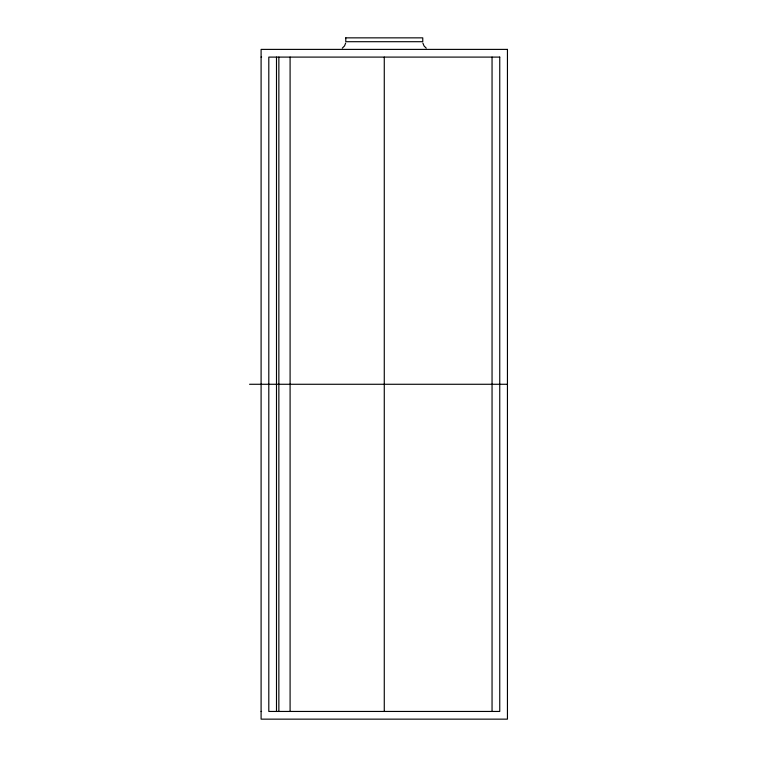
<?xml version="1.0" encoding="UTF-8"?>
<svg xmlns="http://www.w3.org/2000/svg" width="757" height="757" viewBox="0 0 757 757"><rect width="100%" height="100%" fill="white"/><g stroke="black" fill="none" stroke-linecap="round" stroke-linejoin="round"><path stroke-width="1.14" d="M345.656 43.102L344.53 45.912L342.296 48.145M261.099 57.097L261.581 57.097M249.555 384.272L507.445 384.272M261.099 711.448L261.581 711.448M426.248 48.145L424.024 45.912L422.898 43.102M492.05 57.097L492.05 711.448M384.272 57.097L384.272 711.448M290.092 57.097L290.092 711.448M278.86 57.097L278.86 711.448M276.494 57.097L276.494 711.448M345.779 37.85L345.779 41.701L422.756 41.701L422.766 37.85L345.779 37.85M507.445 49.394L261.099 49.394L261.099 719.15L507.445 719.15L507.445 49.394M499.752 57.097L268.801 57.097L268.801 711.448L499.752 711.448L499.752 57.097"/></g></svg>
